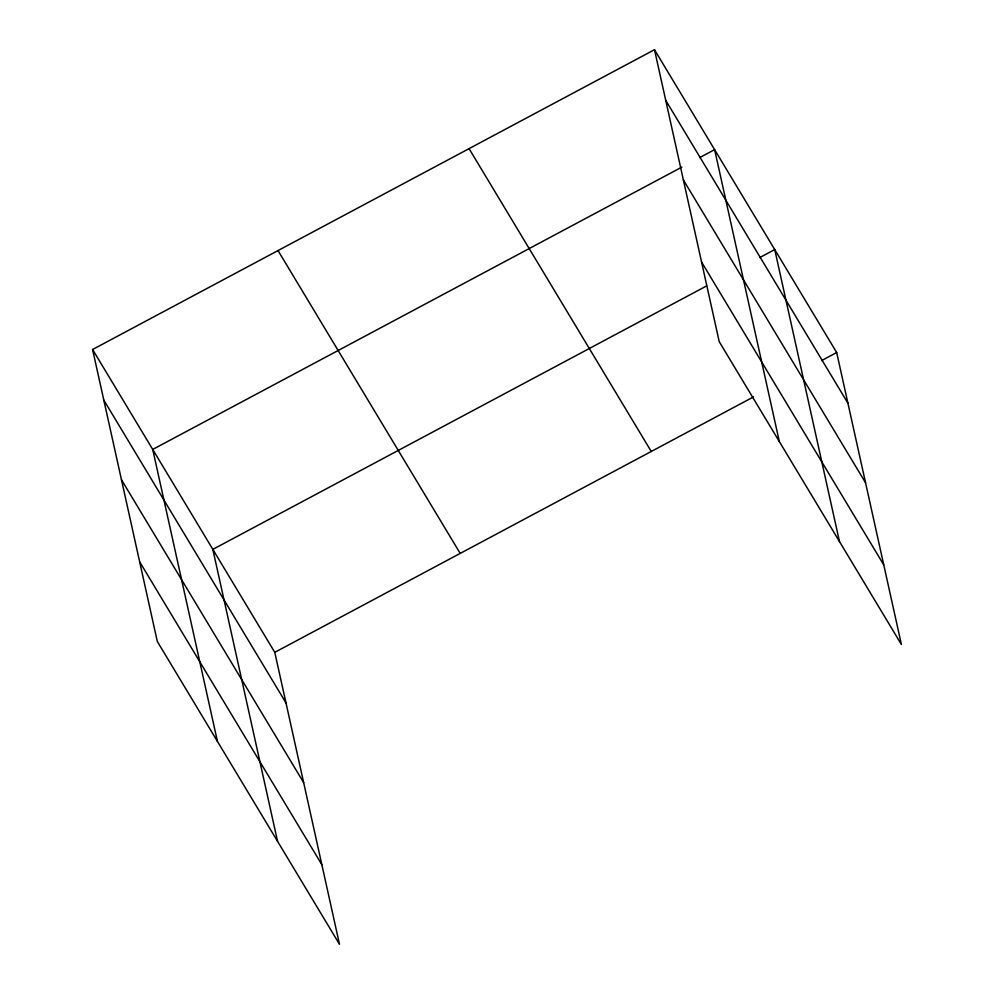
<?xml version="1.0" encoding="UTF-8"?>
<svg xmlns="http://www.w3.org/2000/svg" width="994" height="994" viewBox="0 0 994 994"><rect width="100%" height="100%" fill="white"/><g stroke="black" fill="none" stroke-linecap="round" stroke-linejoin="round"><path stroke-width="1.49" d="M92.591 349.503L274.779 652.337L339.501 944.3L157.313 641.465L92.591 349.503L654.499 49.7L836.687 352.535L901.409 644.497L719.221 341.663L654.499 49.7M681.896 167.091L152.716 449.437L217.438 741.4M699.627 157.636L714.624 149.634L779.346 441.597M706.572 285.949L212.828 549.371L277.562 841.334M759.739 257.57L774.736 249.569L839.47 541.531M274.779 652.337L753.514 396.917M821.678 360.536L836.687 352.535M665.719 100.307L847.894 403.142M683.375 179.951L865.563 482.786M701.565 262.018L883.753 564.853M469.069 148.64L651.256 451.475M278.022 250.563L460.21 553.409M103.811 400.11L285.999 702.944M121.467 479.754L303.655 782.589M139.657 561.809L321.845 864.656"/></g></svg>
